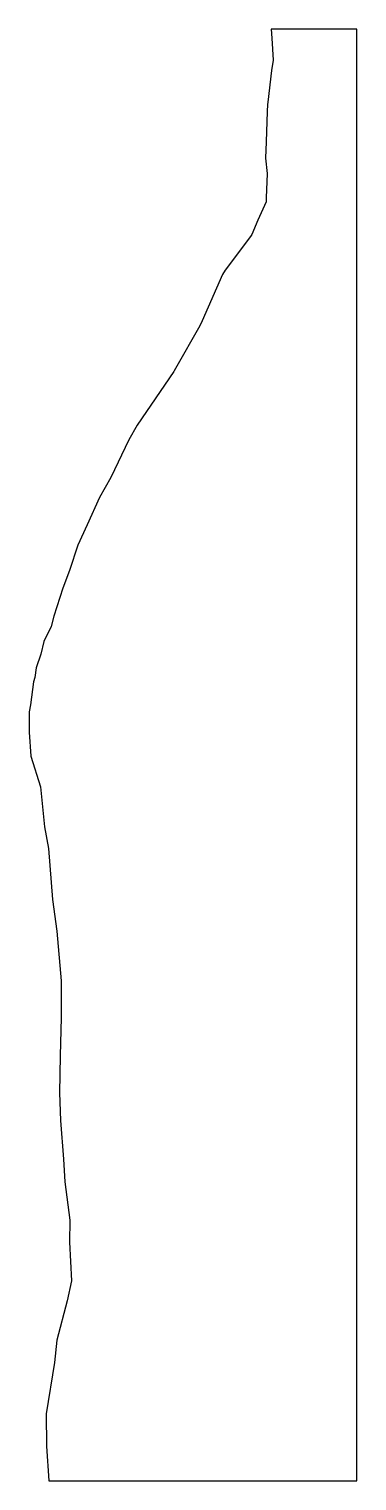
# Model space of a CAD drawing. Extents: x -95 to -20, y -101 to 230.
import ezdxf

# ---------------------------------------------------------------- set-up
doc = ezdxf.new("R2010")
doc.units = 0
doc.header["$MEASUREMENT"] = 0
doc.layers.add('VISIBLE', color=7, linetype='CONTINUOUS')

msp = doc.modelspace()

# ---------------------------------------------------------------- linework, layer by layer
at = {"layer": 'VISIBLE'}
for p, q in [((-20, 229.91), (-39.57, 229.91)), ((-39.57, 229.91), (-39.4, 227.86)), ((-20, -101.22), (-20, 229.91)), ((-39.4, 227.86), (-39.13, 222.81)), ((-39.13, 222.81), (-39.45, 220.43)), ((-39.45, 220.43), (-40.34, 213.23)), ((-40.39, 212.73), (-40.47, 211.11)), ((-40.34, 213.23), (-40.39, 212.73)), ((-40.47, 211.11), (-40.66, 204.21)), ((-40.66, 204.21), (-40.88, 200.46)), ((-40.88, 200.46), (-40.48, 196.95)), ((-40.48, 196.95), (-40.68, 191.41)), ((-40.71, 190.53), (-42.56, 186.36)), ((-40.68, 191.41), (-40.71, 190.53)), ((-42.56, 186.36), (-43.95, 183.04)), ((-44.29, 182.59), (-50.06, 174.93)), ((-43.95, 183.04), (-44.29, 182.59)), ((-50.67, 173.9), (-55.25, 163.4)), ((-50.06, 174.93), (-50.67, 173.9)), ((-55.25, 163.4), (-55.85, 162.25)), ((-55.85, 162.25), (-61.36, 152.48)), ((-61.36, 152.48), (-61.63, 152)), ((-61.73, 151.84), (-70.1, 139.55)), ((-61.67, 151.94), (-61.73, 151.84)), ((-61.63, 152), (-61.67, 151.94)), ((-70.1, 139.55), (-71.96, 136.19)), ((-71.96, 136.19), (-76.13, 127.65)), ((-76.13, 127.65), (-78.7, 123.07)), ((-78.7, 123.07), (-81.52, 116.86)), ((-81.52, 116.86), (-83.6, 112.2)), ((-83.6, 112.2), (-85.52, 106.4)), ((-85.52, 106.4), (-87.06, 102.36)), ((-87.06, 102.36), (-89.1, 95.98)), ((-89.69, 93.65), (-91.38, 90.2)), ((-89.1, 95.98), (-89.69, 93.65)), ((-91.38, 90.2), (-92.05, 87.32)), ((-92.05, 87.32), (-93.11, 84.2)), ((-93.11, 84.2), (-93.45, 82.03)), ((-93.73, 81.02), (-94.43, 75.8)), ((-93.45, 82.03), (-93.73, 81.02)), ((-94.43, 75.8), (-94.74, 74.19)), ((-94.74, 74.19), (-94.73, 69.54)), ((-94.73, 69.54), (-94.31, 64.08)), ((-94.31, 64.08), (-92.11, 57.09)), ((-92.11, 57.09), (-91.23, 47.97)), ((-91.23, 47.97), (-90.28, 43.06)), ((-90.28, 43.06), (-89.41, 31.4)), ((-89.41, 31.4), (-88.44, 24.2)), ((-88.44, 24.2), (-87.43, 12.85)), ((-87.43, 12.85), (-87.4, 4.49)), ((-87.4, 4.49), (-87.68, -4.24)), ((-87.68, -4.24), (-87.78, -12.69)), ((-87.78, -12.69), (-87.59, -19)), ((-87.59, -19), (-86.92, -27.83)), ((-86.92, -27.83), (-86.55, -33)), ((-86.55, -33), (-85.46, -41.72)), ((-85.46, -41.72), (-85.5, -46.73)), ((-85.5, -46.73), (-85.07, -55.56)), ((-85.07, -55.56), (-86.04, -60.11)), ((-86.04, -60.11), (-88.39, -69.09)), ((-88.39, -69.09), (-88.91, -74.22)), ((-88.91, -74.22), (-90.85, -85.91)), ((-90.85, -85.91), (-90.74, -93.26)), ((-90.74, -93.26), (-90.25, -101.22)), ((-90.25, -101.22), (-20, -101.22))]:
    msp.add_line(p, q, dxfattribs=at)

doc.saveas('drawing.dxf')
